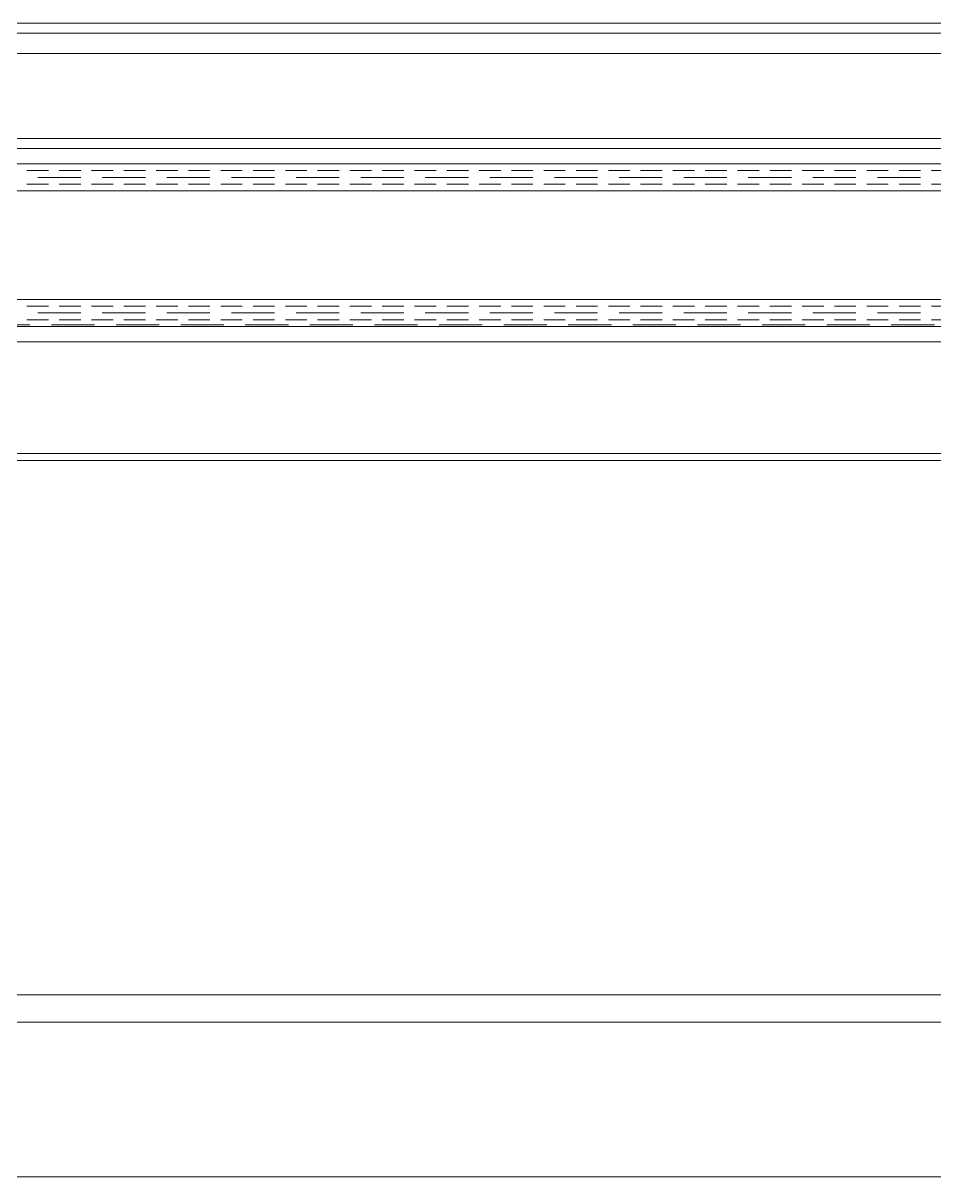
# Model space of a CAD drawing. Header units: millimetres. Extents: x -20000 to 230000, y -17405 to 24510.
# Drawn here: x 13334.4 to 13468.9, y -15062.7 to -14892.6 of the extents above; entities that cross this region are included whole.
import ezdxf

# ---------------------------------------------------------------- set-up
doc = ezdxf.new("R2010")
doc.units = ezdxf.units.MM
doc.linetypes.add('CACHE', pattern=[9.525, 6.35, -3.175])
doc.layers.get('0').update_dxf_attribs({"lineweight": 13})
for name, color, linetype, lineweight in [('1 - INTERROMPU', 253, 'CACHE', 13), ('1 - PVC', 7, 'Continuous', 13), ('1 - Vitrage', 252, 'Continuous', 13)]:
    doc.layers.add(name, color=color, linetype=linetype, lineweight=lineweight)

# ---------------------------------------------------------------- blocks, each defined once
blk = doc.blocks.new('*U476')
at = {"layer": '1 - PVC'}
for p, q in [((9, -1), (9, 538)), ((8, 532), (8, 5)), ((-51, 521.88), (-51, 15.12)), ((-8.5, 18), (-8.5, 519)), ((-38.5, 20), (-38.5, 517)), ((-37, 517), (-37, 20))]:
    blk.add_line(p, q, dxfattribs=at)
at = {"layer": '1 - Vitrage', "linetype": 'CACHE', "ltscale": 0.5}
for p, q in [((-33.75, 530.56), (-33.75, 6.44)), ((-31.75, 530.56), (-31.75, 6.44)), ((-13.75, 530.56), (-13.75, 6.44)), ((-11.75, 530.56), (-11.75, 6.44))]:
    blk.add_line(p, q, dxfattribs=at)
at = {"layer": '1 - Vitrage', "linetype": 'CACHE'}
for p, q in [((-32.75, 530.56), (-32.75, 6.44)), ((-12.75, 530.56), (-12.75, 6.44))]:
    blk.add_line(p, q, dxfattribs=at)
at = {"layer": '1 - Vitrage'}
for points in [[(-34.75, 530.56), (-30.75, 530.56), (-30.75, 6.44), (-34.75, 6.44)], [(-10.75, 530.56), (-14.75, 530.56), (-14.75, 6.44), (-10.75, 6.44)]]:
    blk.add_lwpolyline(points, close=True, dxfattribs=at)
blk = doc.blocks.new('*U475')
at = {"layer": '1 - PVC'}
for p, q in [((611, 47.5), (20, 47.5)), ((20, 46), (611, 46))]:
    blk.add_line(p, q, dxfattribs=at)
blk = doc.blocks.new('*U214')
at = {"layer": '1 - PVC', "linetype": 'ByBlock'}
for p, q in [((6.9, -193.8), (758.1, -193.8)), ((758.1, -197.82), (6.9, -197.82)), ((15, -220.66), (750, -220.66))]:
    blk.add_line(p, q, dxfattribs=at)

msp = doc.modelspace()

# ---------------------------------------------------------------- linework, layer by layer
at = {"layer": '1 - INTERROMPU'}
msp.add_line((13110.04, -14937.07), (13890, -14937.07), dxfattribs=at)

# ---------------------------------------------------------------- block references
for name, p in [('*U214', (13117.5, -14842.07)), ('*U475', (13184.5, -14940.07))]:
    msp.add_blockref(name, p)
at = {"rotation": 270}
msp.add_blockref('*U476', (13231.5, -14948.07), dxfattribs=at)

doc.saveas('drawing.dxf')
